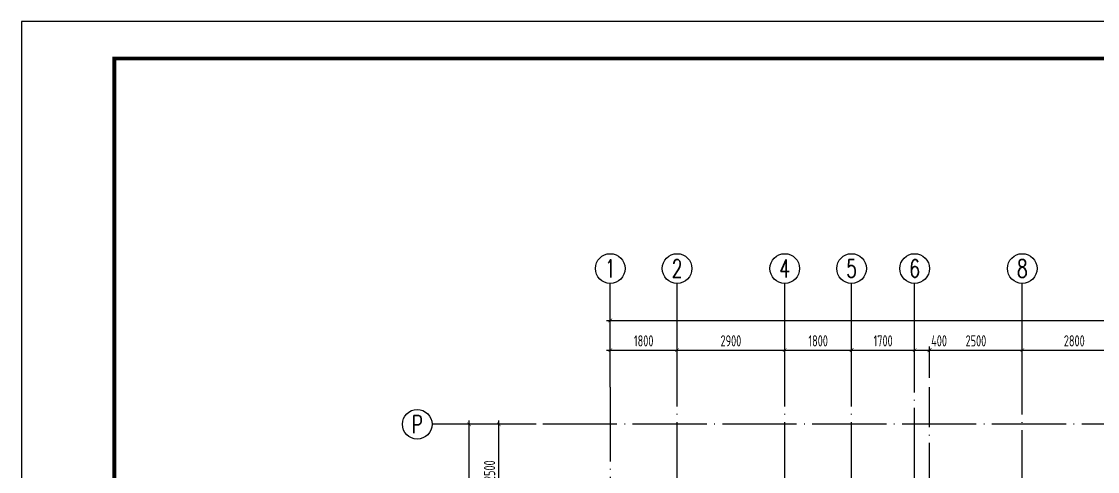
# Model space of a CAD drawing. Extents: x -812054 to 22247, y -644080 to 1003627.
# Drawn here: x -383403 to -354419, y -139602 to -127469 of the extents above; entities that cross this region are included whole.
import ezdxf
from ezdxf.enums import TextEntityAlignment as Align

# ---------------------------------------------------------------- set-up
doc = ezdxf.new("R2010")
doc.units = 0
doc.header["$LTSCALE"] = 1000
doc.linetypes.add('DOTE', pattern=[2.42, 2, -0.2, 0.02, -0.2])
doc.layers.get('0').update_dxf_attribs({"linetype": 'CONTINUOUS'})
doc.layers.get('DEFPOINTS').update_dxf_attribs({"linetype": 'CONTINUOUS'})
for name, color, linetype in [('-TK', 7, 'CONTINUOUS'), ('A-AXIS', 1, 'CONTINUOUS'), ('A-DOTE', 10, 'DOTE'), ('AXIS_NUM', 7, 'CONTINUOUS'), ('S-Y一般标注', 3, 'CONTINUOUS')]:
    doc.layers.add(name, color=color, linetype=linetype)
doc.styles.add('TSSD_Axis', font='complex.shx', dxfattribs={"width": 0.7, "bigfont": 'hztxt.shx'})
doc.styles.add('TSSD_DIMENSION', font='Tssdeng.shx', dxfattribs={"width": 0.7, "bigfont": 'tssdchn.shx'})
doc.dimstyles.new('TSSD_100_100', dxfattribs={"dimtxt": 300, "dimasz": 100, "dimexe": 100, "dimexo": 250, "dimgap": 100, "dimtad": 1, "dimdec": 0, "dimzin": 0, "dimdsep": 46, "dimtxsty": 'TSSD_DIMENSION', "dimblk": 'ARCHTICK', "dimcen": 0, "dimdle": 100, "dimclrt": 7, "dimadec": 0, "dimazin": 0, "dimtfac": 1, "dimtdec": 0, "dimtix": 1, "dimtmove": 2, "dimatfit": 3, "dimldrblk": 'ARCHTICK', "dimfxl": 1, "dimtolj": 1, "dimtzin": 0, "dimarcsym": 0})

# ---------------------------------------------------------------- blocks, each defined once
blk = doc.blocks.new('ts_axno')
at = {"color": 0, "linetype": 'ByBlock', "lineweight": -2}
blk.add_circle((0, 0), 0.5, dxfattribs=at)
at = {"color": 0, "linetype": 'ByBlock', "lineweight": -2, "style": 'TSSD_Axis', "width": 0.7}
blk.add_attdef('A', text='', height=0.6, dxfattribs=at).set_placement((0, 0), align=Align.MIDDLE_CENTER)
blk = doc.blocks.new('_ArchTick')
at = {"color": 0, "linetype": 'ByBlock', "const_width": 0.15}
blk.add_lwpolyline([(-0.5, -0.5), (0.5, 0.5)], dxfattribs=at)
blk = doc.blocks.new('*D339')
at = {"layer": 'DEFPOINTS', "color": 0, "transparency": 16777216}
for p in [(209939, 82604), (208139, 81604), (209939, 81604)]:
    blk.add_point(p, dxfattribs=at)
at = {"layer": 'S-Y一般标注', "color": 0, "lineweight": -2, "transparency": 16777216}
for p, q in [((208139, 81854), (208139, 82704)), ((209939, 81854), (209939, 82704)), ((208039, 82604), (210039, 82604))]:
    blk.add_line(p, q, dxfattribs=at)
at = {"layer": 'S-Y一般标注', "color": 0, "lineweight": -2, "transparency": 16777216, "xscale": 100, "yscale": 100, "zscale": 100, "rotation": 180}
blk.add_blockref('_ArchTick', (208139, 82604), dxfattribs=at)
at = {"layer": 'S-Y一般标注', "color": 0, "lineweight": -2, "transparency": 16777216, "xscale": 100, "yscale": 100, "zscale": 100}
blk.add_blockref('_ArchTick', (209939, 82604), dxfattribs=at)
at = {"layer": 'S-Y一般标注', "color": 7, "transparency": 16777216, "insert": (209039, 82854), "char_height": 300, "attachment_point": 5, "style": 'TSSD_DIMENSION'}
blk.add_mtext('\\A1;1800', dxfattribs=at)
blk = doc.blocks.new('*D340')
at = {"layer": 'DEFPOINTS', "color": 0, "transparency": 16777216}
for p in [(212839, 82604), (209939, 81604), (212839, 81604)]:
    blk.add_point(p, dxfattribs=at)
at = {"layer": 'S-Y一般标注', "color": 0, "lineweight": -2, "transparency": 16777216}
for p, q in [((209939, 81854), (209939, 82704)), ((212839, 81854), (212839, 82704)), ((209839, 82604), (212939, 82604))]:
    blk.add_line(p, q, dxfattribs=at)
at = {"layer": 'S-Y一般标注', "color": 0, "lineweight": -2, "transparency": 16777216, "xscale": 100, "yscale": 100, "zscale": 100, "rotation": 180}
blk.add_blockref('_ArchTick', (209939, 82604), dxfattribs=at)
at = {"layer": 'S-Y一般标注', "color": 0, "lineweight": -2, "transparency": 16777216, "xscale": 100, "yscale": 100, "zscale": 100}
blk.add_blockref('_ArchTick', (212839, 82604), dxfattribs=at)
at = {"layer": 'S-Y一般标注', "color": 7, "transparency": 16777216, "insert": (211389, 82854), "char_height": 300, "attachment_point": 5, "style": 'TSSD_DIMENSION'}
blk.add_mtext('\\A1;2900', dxfattribs=at)
blk = doc.blocks.new('*D341')
at = {"layer": 'DEFPOINTS', "color": 0, "transparency": 16777216}
for p in [(214639, 82604), (212839, 81604), (214639, 81604)]:
    blk.add_point(p, dxfattribs=at)
at = {"layer": 'S-Y一般标注', "color": 0, "lineweight": -2, "transparency": 16777216}
for p, q in [((212839, 81854), (212839, 82704)), ((214639, 81854), (214639, 82704)), ((212739, 82604), (214739, 82604))]:
    blk.add_line(p, q, dxfattribs=at)
at = {"layer": 'S-Y一般标注', "color": 0, "lineweight": -2, "transparency": 16777216, "xscale": 100, "yscale": 100, "zscale": 100, "rotation": 180}
blk.add_blockref('_ArchTick', (212839, 82604), dxfattribs=at)
at = {"layer": 'S-Y一般标注', "color": 0, "lineweight": -2, "transparency": 16777216, "xscale": 100, "yscale": 100, "zscale": 100}
blk.add_blockref('_ArchTick', (214639, 82604), dxfattribs=at)
at = {"layer": 'S-Y一般标注', "color": 7, "transparency": 16777216, "insert": (213739, 82854), "char_height": 300, "attachment_point": 5, "style": 'TSSD_DIMENSION'}
blk.add_mtext('\\A1;1800', dxfattribs=at)
blk = doc.blocks.new('*D342')
at = {"layer": 'DEFPOINTS', "color": 0, "transparency": 16777216}
for p in [(216339, 82604), (214639, 81604), (216339, 81604)]:
    blk.add_point(p, dxfattribs=at)
at = {"layer": 'S-Y一般标注', "color": 0, "lineweight": -2, "transparency": 16777216}
for p, q in [((214639, 81854), (214639, 82704)), ((216339, 81854), (216339, 82704)), ((214539, 82604), (216439, 82604))]:
    blk.add_line(p, q, dxfattribs=at)
at = {"layer": 'S-Y一般标注', "color": 0, "lineweight": -2, "transparency": 16777216, "xscale": 100, "yscale": 100, "zscale": 100, "rotation": 180}
blk.add_blockref('_ArchTick', (214639, 82604), dxfattribs=at)
at = {"layer": 'S-Y一般标注', "color": 0, "lineweight": -2, "transparency": 16777216, "xscale": 100, "yscale": 100, "zscale": 100}
blk.add_blockref('_ArchTick', (216339, 82604), dxfattribs=at)
at = {"layer": 'S-Y一般标注', "color": 7, "transparency": 16777216, "insert": (215489, 82854), "char_height": 300, "attachment_point": 5, "style": 'TSSD_DIMENSION'}
blk.add_mtext('\\A1;1700', dxfattribs=at)
blk = doc.blocks.new('*D343')
at = {"layer": 'DEFPOINTS', "color": 0, "transparency": 16777216}
for p in [(216739, 82604), (216339, 81604), (216739, 81604)]:
    blk.add_point(p, dxfattribs=at)
at = {"layer": 'S-Y一般标注', "color": 0, "lineweight": -2, "transparency": 16777216}
for p, q in [((216339, 81854), (216339, 82704)), ((216739, 81854), (216739, 82704)), ((216239, 82604), (216839, 82604))]:
    blk.add_line(p, q, dxfattribs=at)
at = {"layer": 'S-Y一般标注', "color": 0, "lineweight": -2, "transparency": 16777216, "xscale": 100, "yscale": 100, "zscale": 100, "rotation": 180}
blk.add_blockref('_ArchTick', (216339, 82604), dxfattribs=at)
at = {"layer": 'S-Y一般标注', "color": 0, "lineweight": -2, "transparency": 16777216, "xscale": 100, "yscale": 100, "zscale": 100}
blk.add_blockref('_ArchTick', (216739, 82604), dxfattribs=at)
at = {"layer": 'S-Y一般标注', "color": 7, "transparency": 16777216, "insert": (216997, 82854), "char_height": 300, "attachment_point": 5, "style": 'TSSD_DIMENSION'}
blk.add_mtext('\\A1;400', dxfattribs=at)
blk = doc.blocks.new('*D344')
at = {"layer": 'DEFPOINTS', "color": 0, "transparency": 16777216}
for p in [(222039, 82604), (219239, 81604), (222039, 81604)]:
    blk.add_point(p, dxfattribs=at)
at = {"layer": 'S-Y一般标注', "color": 0, "lineweight": -2, "transparency": 16777216}
for p, q in [((219239, 81854), (219239, 82704)), ((222039, 81854), (222039, 82704)), ((219139, 82604), (222139, 82604))]:
    blk.add_line(p, q, dxfattribs=at)
at = {"layer": 'S-Y一般标注', "color": 0, "lineweight": -2, "transparency": 16777216, "xscale": 100, "yscale": 100, "zscale": 100, "rotation": 180}
blk.add_blockref('_ArchTick', (219239, 82604), dxfattribs=at)
at = {"layer": 'S-Y一般标注', "color": 0, "lineweight": -2, "transparency": 16777216, "xscale": 100, "yscale": 100, "zscale": 100}
blk.add_blockref('_ArchTick', (222039, 82604), dxfattribs=at)
at = {"layer": 'S-Y一般标注', "color": 7, "transparency": 16777216, "insert": (220639, 82854), "char_height": 300, "attachment_point": 5, "style": 'TSSD_DIMENSION'}
blk.add_mtext('\\A1;2800', dxfattribs=at)
blk = doc.blocks.new('*D361')
at = {"layer": 'DEFPOINTS', "color": 0, "transparency": 16777216}
for p in [(258139, 83404), (208139, 81604), (258139, 81604)]:
    blk.add_point(p, dxfattribs=at)
at = {"layer": 'S-Y一般标注', "color": 0, "lineweight": -2, "transparency": 16777216}
for p, q in [((208139, 81854), (208139, 83504)), ((258139, 81854), (258139, 83504)), ((208039, 83404), (258239, 83404))]:
    blk.add_line(p, q, dxfattribs=at)
at = {"layer": 'S-Y一般标注', "color": 0, "lineweight": -2, "transparency": 16777216, "xscale": 100, "yscale": 100, "zscale": 100, "rotation": 180}
blk.add_blockref('_ArchTick', (208139, 83404), dxfattribs=at)
at = {"layer": 'S-Y一般标注', "color": 0, "lineweight": -2, "transparency": 16777216, "xscale": 100, "yscale": 100, "zscale": 100}
blk.add_blockref('_ArchTick', (258139, 83404), dxfattribs=at)
at = {"layer": 'S-Y一般标注', "color": 7, "transparency": 16777216, "insert": (233139, 83654), "char_height": 300, "attachment_point": 5, "style": 'TSSD_DIMENSION'}
blk.add_mtext('\\A1;50000', dxfattribs=at)
blk = doc.blocks.new('*D368')
at = {"layer": 'DEFPOINTS', "color": 0, "transparency": 16777216}
for p in [(204339, 80604), (206139, 80604), (206139, 65104)]:
    blk.add_point(p, dxfattribs=at)
at = {"layer": 'S-Y一般标注', "color": 0, "lineweight": -2, "transparency": 16777216}
for p, q in [((205889, 80604), (204239, 80604)), ((204339, 65004), (204339, 80704)), ((205889, 65104), (204239, 65104))]:
    blk.add_line(p, q, dxfattribs=at)
at = {"layer": 'S-Y一般标注', "color": 0, "lineweight": -2, "transparency": 16777216, "xscale": 100, "yscale": 100, "zscale": 100}
for p, rotation in [((204339, 80604), 90), ((204339, 65104), 270)]:
    blk.add_blockref('_ArchTick', p, dxfattribs=dict(at, rotation=rotation))
at = {"layer": 'S-Y一般标注', "color": 7, "transparency": 16777216, "insert": (204089, 72854), "char_height": 300, "attachment_point": 5, "rotation": 90, "style": 'TSSD_DIMENSION'}
blk.add_mtext('\\A1;15500', dxfattribs=at)
blk = doc.blocks.new('*D371')
at = {"layer": 'DEFPOINTS', "color": 0, "transparency": 16777216}
for p in [(205139, 80604), (206139, 80604), (206139, 78104)]:
    blk.add_point(p, dxfattribs=at)
at = {"layer": 'S-Y一般标注', "color": 0, "lineweight": -2, "transparency": 16777216}
for p, q in [((205889, 80604), (205039, 80604)), ((205139, 78004), (205139, 80704)), ((205889, 78104), (205039, 78104))]:
    blk.add_line(p, q, dxfattribs=at)
at = {"layer": 'S-Y一般标注', "color": 0, "lineweight": -2, "transparency": 16777216, "xscale": 100, "yscale": 100, "zscale": 100}
for p, rotation in [((205139, 80604), 90), ((205139, 78104), 270)]:
    blk.add_blockref('_ArchTick', p, dxfattribs=dict(at, rotation=rotation))
at = {"layer": 'S-Y一般标注', "color": 7, "transparency": 16777216, "insert": (204889, 79354), "char_height": 300, "attachment_point": 5, "rotation": 90, "style": 'TSSD_DIMENSION'}
blk.add_mtext('\\A1;2500', dxfattribs=at)
blk = doc.blocks.new('*D374')
at = {"layer": 'DEFPOINTS', "color": 0, "transparency": 16777216}
for p in [(219239, 82604), (216739, 81604), (219239, 81604)]:
    blk.add_point(p, dxfattribs=at)
at = {"layer": 'S-Y一般标注', "color": 0, "lineweight": -2, "transparency": 16777216}
for p, q in [((216739, 81854), (216739, 82704)), ((219239, 81854), (219239, 82704)), ((216639, 82604), (219339, 82604))]:
    blk.add_line(p, q, dxfattribs=at)
at = {"layer": 'S-Y一般标注', "color": 0, "lineweight": -2, "transparency": 16777216, "xscale": 100, "yscale": 100, "zscale": 100, "rotation": 180}
blk.add_blockref('_ArchTick', (216739, 82604), dxfattribs=at)
at = {"layer": 'S-Y一般标注', "color": 0, "lineweight": -2, "transparency": 16777216, "xscale": 100, "yscale": 100, "zscale": 100}
blk.add_blockref('_ArchTick', (219239, 82604), dxfattribs=at)
at = {"layer": 'S-Y一般标注', "color": 7, "transparency": 16777216, "insert": (217989, 82854), "char_height": 300, "attachment_point": 5, "style": 'TSSD_DIMENSION'}
blk.add_mtext('\\A1;2500', dxfattribs=at)
blk = doc.blocks.new('A1')
blk.add_lwpolyline([(0, 59400), (0, 0), (84100, 0), (84100, 59400)], close=True)
at = {"const_width": 100}
blk.add_lwpolyline([(2500, 58400), (2500, 1000), (83100, 1000), (83100, 58400)], close=True, dxfattribs=at)
blk = doc.blocks.new('20210812.03353967')
at = {"layer": 'A-AXIS'}
for p, q in [((-214570.9, -43152.1), (-214570.9, -40352.1)), ((-212770.9, -43152.1), (-212770.9, -40352.1)), ((-209870.9, -43152.1), (-209870.9, -40352.1)), ((-208070.9, -43152.1), (-208070.9, -40352.1)), ((-206370.9, -43152.1), (-206370.9, -40352.1)), ((-203470.9, -43152.1), (-203470.9, -40352.1)), ((-216570.9, -44152.1), (-219370.9, -44152.1))]:
    blk.add_line(p, q, dxfattribs=at)
at = {"layer": 'A-DOTE'}
for p, q in [((-214570.9, -43152.1), (-214570.9, -60652.1)), ((-212770.9, -53352.1), (-212770.9, -43152.1)), ((-209870.9, -53352.1), (-209870.9, -43152.1)), ((-208070.9, -53352.1), (-208070.9, -43152.1)), ((-206370.9, -50552.1), (-206370.9, -43152.1)), ((-205970.9, -46652.1), (-205970.9, -43152.1)), ((-203470.9, -51151.8), (-203470.9, -43152.1)), ((-163570.9, -44152.1), (-216570.9, -44152.1))]:
    blk.add_line(p, q, dxfattribs=at)
at = {"layer": 'A-AXIS'}
ref = blk.add_blockref('ts_axno', (-214570.9, -39952.1), dxfattribs=dict(at, xscale=800, yscale=800, zscale=800))
ref.add_attrib('1', '1', dxfattribs={"layer": 'AXIS_NUM', "height": 480, "style": 'TSSD_Axis', "width": 0.7}).set_placement((-214570.9, -39952.1), align=Align.MIDDLE_CENTER)
ref = blk.add_blockref('ts_axno', (-212770.9, -39952.1), dxfattribs=dict(at, xscale=800, yscale=800, zscale=800))
ref.add_attrib('2', '2', dxfattribs={"layer": 'AXIS_NUM', "height": 480, "style": 'TSSD_Axis', "width": 0.7}).set_placement((-212770.9, -39952.1), align=Align.MIDDLE_CENTER)
ref = blk.add_blockref('ts_axno', (-209870.9, -39952.1), dxfattribs=dict(at, xscale=800, yscale=800, zscale=800))
ref.add_attrib('3', '4', dxfattribs={"layer": 'AXIS_NUM', "height": 480, "style": 'TSSD_Axis', "width": 0.7}).set_placement((-209870.9, -39952.1), align=Align.MIDDLE_CENTER)
ref = blk.add_blockref('ts_axno', (-208070.9, -39952.1), dxfattribs=dict(at, xscale=800, yscale=800, zscale=800))
ref.add_attrib('4', '5', dxfattribs={"layer": 'AXIS_NUM', "height": 480, "style": 'TSSD_Axis', "width": 0.7}).set_placement((-208070.9, -39952.1), align=Align.MIDDLE_CENTER)
ref = blk.add_blockref('ts_axno', (-206370.9, -39952.1), dxfattribs=dict(at, xscale=800, yscale=800, zscale=800))
ref.add_attrib('5', '6', dxfattribs={"layer": 'AXIS_NUM', "height": 480, "style": 'TSSD_Axis', "width": 0.7}).set_placement((-206370.9, -39952.1), align=Align.MIDDLE_CENTER)
ref = blk.add_blockref('ts_axno', (-203470.9, -39952.1), dxfattribs=dict(at, xscale=800, yscale=800, zscale=800))
ref.add_attrib('6', '8', dxfattribs={"layer": 'AXIS_NUM', "height": 480, "style": 'TSSD_Axis', "width": 0.7}).set_placement((-203470.9, -39952.1), align=Align.MIDDLE_CENTER)
ref = blk.add_blockref('ts_axno', (-219770.9, -44152.1), dxfattribs=dict(at, xscale=800, yscale=800, zscale=800))
ref.add_attrib('G', 'P', dxfattribs={"layer": 'AXIS_NUM', "height": 480, "style": 'TSSD_Axis', "width": 0.7}).set_placement((-219770.9, -44152.1), align=Align.MIDDLE_CENTER)
at = {"layer": 'S-Y一般标注'}
for base, p1, p2, picture, middle in [((-164570.9, -41352.1), (-214570.9, -43152.1), (-164570.9, -43152.1), '*D361', (-189570.9, -41102.1)), ((-212770.9, -42152.1), (-214570.9, -43152.1), (-212770.9, -43152.1), '*D339', (-213670.9, -41902.1)), ((-209870.9, -42152.1), (-212770.9, -43152.1), (-209870.9, -43152.1), '*D340', (-211320.9, -41902.1)), ((-208070.9, -42152.1), (-209870.9, -43152.1), (-208070.9, -43152.1), '*D341', (-208970.9, -41902.1)), ((-206370.9, -42152.1), (-208070.9, -43152.1), (-206370.9, -43152.1), '*D342', (-207220.9, -41902.1)), ((-203470.9, -42152.1), (-205970.9, -43152.1), (-203470.9, -43152.1), '*D374', (-204720.9, -41902.1)), ((-200670.9, -42152.1), (-203470.9, -43152.1), (-200670.9, -43152.1), '*D344', (-202070.9, -41902.1))]:
    dim = blk.add_linear_dim(base=base, p1=p1, p2=p2, dimstyle='TSSD_100_100', dxfattribs=at)
    dim.commit()
    dim.dimension.update_dxf_attribs({"geometry": picture, "text_midpoint": middle, "insert": (-422709.7, -124756.3)})
dim = blk.add_linear_dim(base=(-205970.9, -42152.1), p1=(-206370.9, -43152.1), p2=(-205970.9, -43152.1), dimstyle='TSSD_100_100', dxfattribs=at)
dim.commit()
dim.dimension.update_dxf_attribs({"geometry": '*D343', "text_midpoint": (-205712.8, -41902.1), "dimtype": 128, "insert": (-422709.7, -124756.3)})
for base, p1, picture, middle in [((-218370.9, -44152.1), (-216570.9, -59652.1), '*D368', (-218620.9, -51902.1)), ((-217570.9, -44152.1), (-216570.9, -46652.1), '*D371', (-217820.9, -45402.1))]:
    dim = blk.add_linear_dim(base=base, p1=p1, p2=(-216570.9, -44152.1), angle=90, dimstyle='TSSD_100_100', dxfattribs=at)
    dim.commit()
    dim.dimension.update_dxf_attribs({"geometry": picture, "text_midpoint": middle, "insert": (-422709.7, -124756.3)})

msp = doc.modelspace()

# ---------------------------------------------------------------- block references
at = {"layer": '-TK'}
msp.add_blockref('A1', (-383402.98, -186869.25), dxfattribs=at)
at = {"layer": 'A-DOTE'}
msp.add_blockref('20210812.03353967', (-152972.68, -94177.45), dxfattribs=at)

doc.saveas('drawing.dxf')
